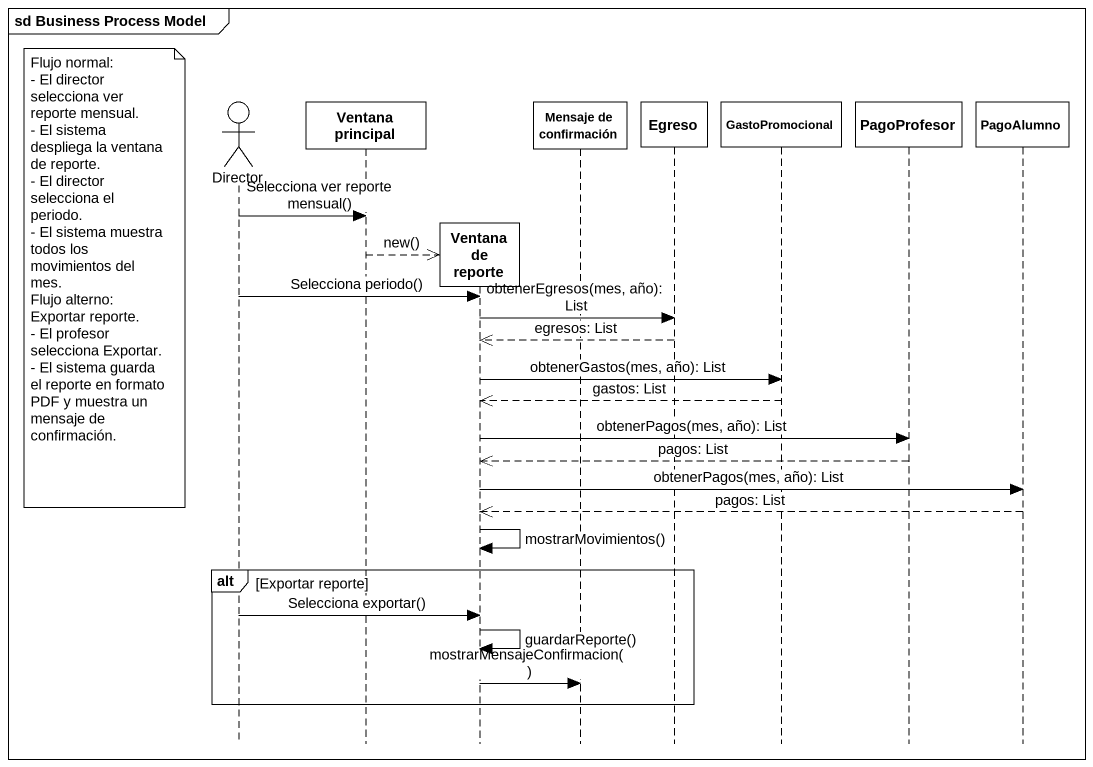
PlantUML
@startuml
mainframe sd Business Process Model
hide footbox
actor Director
participant "Ventana principal" as Ventana_principal
participant "Ventana de reporte" as Ventana_de_reporte
participant "Mensaje de confirmación" as Mensaje_de_confirmación
participant Egreso
participant GastoPromocional
participant PagoProfesor
participant PagoAlumno

Director -> Ventana_principal : Selecciona ver reporte mensual()
Ventana_principal -->> Ventana_de_reporte ** : new()
note left of Director
  Flujo normal:
  - El director selecciona ver reporte mensual.
  - El sistema despliega la ventana de reporte.
  - El director selecciona el periodo.
  - El sistema muestra todos los movimientos del mes.
  Flujo alterno:
  Exportar reporte.
  - El profesor selecciona Exportar.
  - El sistema guarda el reporte en formato PDF y muestra un mensaje de confirmación.
end note
Director -> Ventana_de_reporte : Selecciona periodo()
Ventana_de_reporte -> Egreso : obtenerEgresos(mes, año): List
Egreso -->> Ventana_de_reporte : egresos: List
Ventana_de_reporte -> GastoPromocional : obtenerGastos(mes, año): List
GastoPromocional -->> Ventana_de_reporte : gastos: List
Ventana_de_reporte -> PagoProfesor : obtenerPagos(mes, año): List
PagoProfesor -->> Ventana_de_reporte : pagos: List
Ventana_de_reporte -> PagoAlumno : obtenerPagos(mes, año): List
PagoAlumno -->> Ventana_de_reporte : pagos: List
Ventana_de_reporte -> Ventana_de_reporte : mostrarMovimientos()
alt Exportar reporte
  Director -> Ventana_de_reporte : Selecciona exportar()
  Ventana_de_reporte -> Ventana_de_reporte : guardarReporte()
  Ventana_de_reporte -> Mensaje_de_confirmación : mostrarMensajeConfirmacion()
end
@enduml
